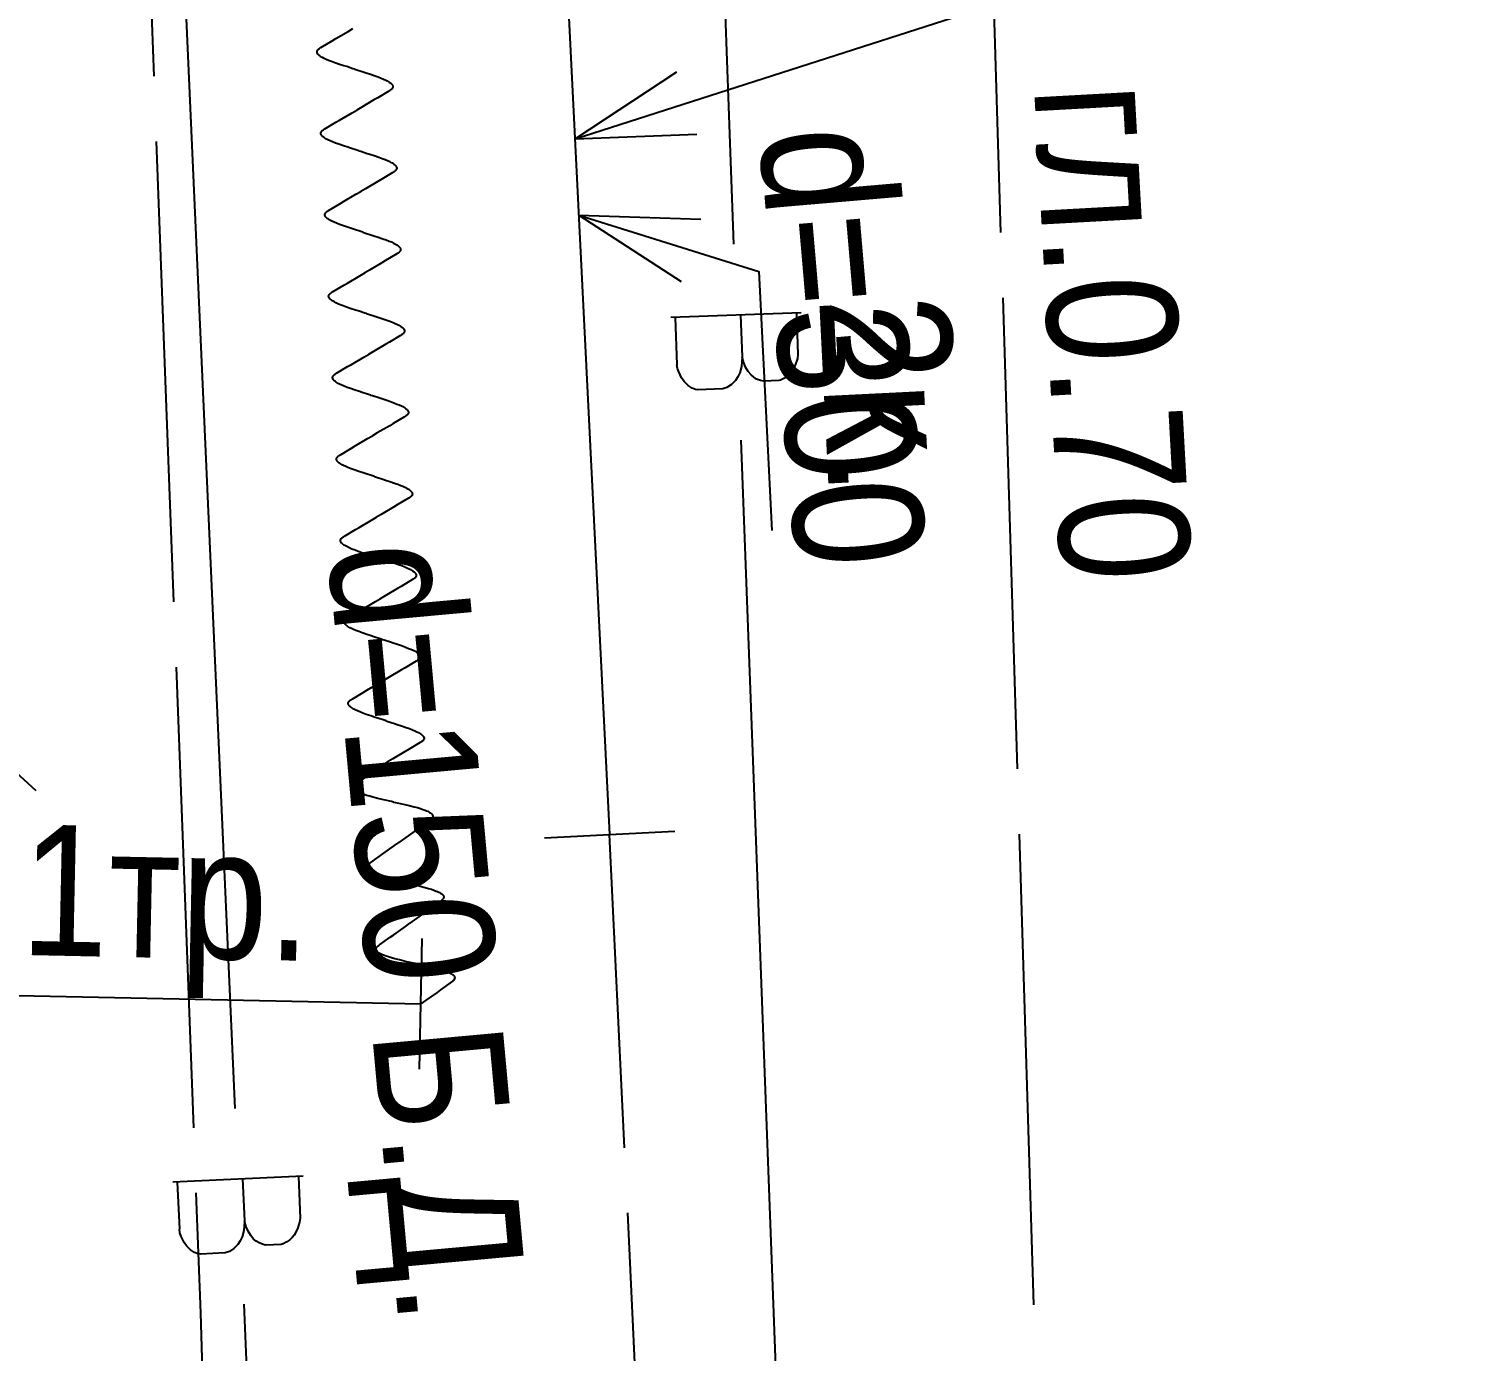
# Model space of a CAD drawing. Header units: metres. Extents: x -3947 to -3704, y 4976 to 6609.
# Drawn here: x -3891.95 to -3881.02, y 6360.59 to 6370.71 of the extents above; entities that cross this region are included whole.
import ezdxf
from ezdxf.enums import TextEntityAlignment as Align

# ---------------------------------------------------------------- set-up
doc = ezdxf.new("R2010")
doc.units = ezdxf.units.M
doc.header["$MEASUREMENT"] = 0
for name, color, linetype, lineweight in [('Водопровод', 7, 'Continuous', 25), ('Кабели', 7, 'Continuous', 25), ('Кабель защиты', 7, 'Continuous', 25), ('Кабель связи', 7, 'Continuous', 25), ('Кабель электрический', 7, 'Continuous', 25)]:
    doc.layers.add(name, color=color, linetype=linetype, lineweight=lineweight)
doc.styles.add('Style-RUSSIAN_1251', font='RUSSIAN_1251.shx')
doc.styles.add('Style-RUSSIAN_1251 I 0.00000', font='RUSSIAN_1251.shx')

msp = doc.modelspace()

# ---------------------------------------------------------------- linework, layer by layer
at = {"layer": 'Водопровод', "linetype": 'Continuous'}
for p, q in [((-3887.669, 6398.952), (-3886.555, 6369.061)), ((-3891.917, 6397.022), (-3890.372, 6362.448)), ((-3886.038, 6368.538), (-3887.035, 6368.501)), ((-3886.502, 6368.52), (-3886.49, 6368.199)), ((-3887.002, 6368.502), (-3886.989, 6368.14)), ((-3886.499, 6367.562), (-3885.386, 6337.67)), ((-3889.851, 6361.929), (-3890.847, 6361.884)), ((-3890.815, 6361.885), (-3890.798, 6361.524)), ((-3890.314, 6361.908), (-3890.3, 6361.587)), ((-3890.305, 6360.949), (-3888.759, 6326.375))]:
    msp.add_line(p, q, dxfattribs=at)
at = {"layer": 'Водопровод', "linetype": 'Continuous', "flags": 128}
for points in [[(-3886.075, 6368.536), (-3886.063, 6368.218), (-3886.067, 6368.188), (-3886.084, 6368.137), (-3886.11, 6368.089), (-3886.124, 6368.07), (-3886.142, 6368.052), (-3886.166, 6368.036), (-3886.196, 6368.022), (-3886.21, 6368.018), (-3886.326, 6368.014), (-3886.349, 6368.018), (-3886.379, 6368.03), (-3886.4, 6368.044), (-3886.421, 6368.061), (-3886.443, 6368.088), (-3886.463, 6368.122), (-3886.477, 6368.154), (-3886.49, 6368.199), (-3886.492, 6368.161), (-3886.495, 6368.127), (-3886.508, 6368.078), (-3886.523, 6368.047), (-3886.541, 6368.019), (-3886.572, 6367.988), (-3886.606, 6367.966), (-3886.638, 6367.955), (-3886.828, 6367.948), (-3886.847, 6367.951), (-3886.873, 6367.961), (-3886.904, 6367.981), (-3886.933, 6368.012), (-3886.953, 6368.039), (-3886.975, 6368.085), (-3886.985, 6368.112), (-3886.989, 6368.14)], [(-3889.887, 6361.927), (-3889.873, 6361.608), (-3889.877, 6361.578), (-3889.894, 6361.527), (-3889.919, 6361.479), (-3889.934, 6361.46), (-3889.951, 6361.442), (-3889.975, 6361.426), (-3890.004, 6361.412), (-3890.019, 6361.407), (-3890.135, 6361.402), (-3890.157, 6361.407), (-3890.188, 6361.419), (-3890.209, 6361.433), (-3890.23, 6361.448), (-3890.252, 6361.476), (-3890.272, 6361.51), (-3890.287, 6361.541), (-3890.3, 6361.587), (-3890.302, 6361.548), (-3890.304, 6361.514), (-3890.317, 6361.465), (-3890.332, 6361.435), (-3890.35, 6361.406), (-3890.38, 6361.375), (-3890.415, 6361.352), (-3890.446, 6361.342), (-3890.636, 6361.333), (-3890.655, 6361.336), (-3890.682, 6361.346), (-3890.712, 6361.365), (-3890.742, 6361.396), (-3890.762, 6361.423), (-3890.784, 6361.469), (-3890.795, 6361.496), (-3890.798, 6361.524)]]:
    msp.add_lwpolyline(points, dxfattribs=at)
at = {"layer": 'Кабели', "linetype": 'Continuous'}
for p, q in [((-3884.495, 6368.651), (-3884.385, 6365.048)), ((-3884.37, 6364.548), (-3884.259, 6360.945))]:
    msp.add_line(p, q, dxfattribs=at)
at = {"layer": 'Кабели', "linetype": 'Continuous', "flags": 128}
msp.add_lwpolyline([(-3884.623, 6372.754), (-3884.61, 6372.382), (-3884.511, 6369.151)], dxfattribs=at)
at = {"layer": 'Кабель защиты', "linetype": 'Continuous'}
msp.add_line((-3888.959, 6362.748), (-3888.939, 6363.748), dxfattribs=at)
at = {"layer": 'Кабель защиты', "linetype": 'Continuous', "flags": 128}
for points in [[(-3889.454, 6370.401), (-3889.469, 6370.405), (-3889.517, 6370.421), (-3889.539, 6370.427), (-3889.572, 6370.438), (-3889.608, 6370.451), (-3889.633, 6370.46), (-3889.656, 6370.469), (-3889.673, 6370.476), (-3889.69, 6370.484), (-3889.701, 6370.49), (-3889.709, 6370.494), (-3889.717, 6370.499), (-3889.72, 6370.501), (-3889.723, 6370.503), (-3889.728, 6370.507), (-3889.731, 6370.51), (-3889.734, 6370.512), (-3889.736, 6370.515), (-3889.738, 6370.517), (-3889.74, 6370.521), (-3889.742, 6370.523), (-3889.742, 6370.524), (-3889.743, 6370.526), (-3889.743, 6370.527), (-3889.744, 6370.529), (-3889.744, 6370.531), (-3889.744, 6370.533), (-3889.745, 6370.535), (-3889.744, 6370.535), (-3889.744, 6370.536), (-3889.744, 6370.538), (-3889.744, 6370.539), (-3889.744, 6370.54), (-3889.743, 6370.541), (-3889.742, 6370.543), (-3889.741, 6370.545), (-3889.741, 6370.546), (-3889.74, 6370.547), (-3889.739, 6370.548), (-3889.738, 6370.55), (-3889.737, 6370.551), (-3889.736, 6370.552), (-3889.734, 6370.554), (-3889.732, 6370.556), (-3889.729, 6370.558), (-3889.725, 6370.56), (-3889.722, 6370.563), (-3889.715, 6370.567), (-3889.629, 6370.618), (-3889.601, 6370.635), (-3889.506, 6370.69), (-3889.469, 6370.712)], [(-3889.454, 6370.401), (-3889.44, 6370.396), (-3889.391, 6370.381), (-3889.369, 6370.374), (-3889.336, 6370.363), (-3889.3, 6370.351), (-3889.276, 6370.342), (-3889.252, 6370.332), (-3889.235, 6370.325), (-3889.218, 6370.317), (-3889.207, 6370.312), (-3889.199, 6370.307), (-3889.191, 6370.302), (-3889.188, 6370.3), (-3889.185, 6370.298), (-3889.18, 6370.294), (-3889.177, 6370.291), (-3889.175, 6370.289), (-3889.172, 6370.286), (-3889.17, 6370.284), (-3889.168, 6370.281), (-3889.167, 6370.278), (-3889.166, 6370.277), (-3889.165, 6370.275), (-3889.165, 6370.274), (-3889.164, 6370.273), (-3889.164, 6370.271), (-3889.164, 6370.269), (-3889.164, 6370.267), (-3889.164, 6370.266), (-3889.164, 6370.265), (-3889.164, 6370.264), (-3889.164, 6370.263), (-3889.165, 6370.261), (-3889.165, 6370.26), (-3889.166, 6370.258), (-3889.167, 6370.256), (-3889.168, 6370.255), (-3889.168, 6370.254), (-3889.169, 6370.253), (-3889.17, 6370.252), (-3889.171, 6370.25), (-3889.172, 6370.249), (-3889.175, 6370.247), (-3889.176, 6370.246), (-3889.179, 6370.243), (-3889.183, 6370.241), (-3889.187, 6370.239), (-3889.194, 6370.234), (-3889.279, 6370.183), (-3889.308, 6370.167), (-3889.402, 6370.111), (-3889.439, 6370.089)], [(-3889.424, 6369.777), (-3889.439, 6369.782), (-3889.488, 6369.797), (-3889.509, 6369.804), (-3889.542, 6369.815), (-3889.578, 6369.827), (-3889.603, 6369.836), (-3889.626, 6369.846), (-3889.643, 6369.853), (-3889.661, 6369.861), (-3889.671, 6369.866), (-3889.679, 6369.871), (-3889.687, 6369.876), (-3889.69, 6369.878), (-3889.693, 6369.88), (-3889.698, 6369.884), (-3889.701, 6369.887), (-3889.704, 6369.889), (-3889.706, 6369.892), (-3889.708, 6369.894), (-3889.71, 6369.897), (-3889.712, 6369.9), (-3889.712, 6369.901), (-3889.713, 6369.902), (-3889.714, 6369.904), (-3889.714, 6369.905), (-3889.714, 6369.907), (-3889.715, 6369.909), (-3889.715, 6369.911), (-3889.715, 6369.912), (-3889.715, 6369.913), (-3889.714, 6369.914), (-3889.714, 6369.915), (-3889.714, 6369.917), (-3889.713, 6369.918), (-3889.713, 6369.92), (-3889.712, 6369.921), (-3889.711, 6369.923), (-3889.71, 6369.924), (-3889.709, 6369.925), (-3889.708, 6369.926), (-3889.707, 6369.928), (-3889.706, 6369.929), (-3889.704, 6369.931), (-3889.702, 6369.932), (-3889.699, 6369.935), (-3889.695, 6369.937), (-3889.692, 6369.939), (-3889.685, 6369.944), (-3889.599, 6369.995), (-3889.571, 6370.011), (-3889.476, 6370.067), (-3889.439, 6370.089)], [(-3889.424, 6369.777), (-3889.41, 6369.773), (-3889.361, 6369.757), (-3889.339, 6369.75), (-3889.306, 6369.74), (-3889.27, 6369.727), (-3889.246, 6369.718), (-3889.222, 6369.709), (-3889.205, 6369.702), (-3889.188, 6369.694), (-3889.178, 6369.688), (-3889.169, 6369.684), (-3889.162, 6369.679), (-3889.159, 6369.677), (-3889.155, 6369.675), (-3889.15, 6369.671), (-3889.147, 6369.668), (-3889.145, 6369.666), (-3889.142, 6369.663), (-3889.14, 6369.66), (-3889.138, 6369.657), (-3889.137, 6369.655), (-3889.136, 6369.654), (-3889.135, 6369.652), (-3889.135, 6369.651), (-3889.134, 6369.649), (-3889.134, 6369.647), (-3889.134, 6369.645), (-3889.134, 6369.643), (-3889.134, 6369.643), (-3889.134, 6369.641), (-3889.134, 6369.64), (-3889.134, 6369.639), (-3889.135, 6369.638), (-3889.135, 6369.637), (-3889.136, 6369.635), (-3889.137, 6369.633), (-3889.138, 6369.632), (-3889.138, 6369.631), (-3889.139, 6369.63), (-3889.14, 6369.628), (-3889.141, 6369.627), (-3889.142, 6369.626), (-3889.145, 6369.624), (-3889.147, 6369.622), (-3889.149, 6369.62), (-3889.153, 6369.617), (-3889.157, 6369.615), (-3889.164, 6369.611), (-3889.249, 6369.56), (-3889.278, 6369.543), (-3889.372, 6369.487), (-3889.409, 6369.466)], [(-3889.394, 6369.154), (-3889.409, 6369.159), (-3889.458, 6369.174), (-3889.48, 6369.181), (-3889.512, 6369.192), (-3889.548, 6369.204), (-3889.573, 6369.213), (-3889.596, 6369.222), (-3889.614, 6369.23), (-3889.631, 6369.238), (-3889.641, 6369.243), (-3889.65, 6369.248), (-3889.657, 6369.253), (-3889.66, 6369.255), (-3889.663, 6369.257), (-3889.668, 6369.261), (-3889.671, 6369.264), (-3889.674, 6369.266), (-3889.676, 6369.268), (-3889.678, 6369.271), (-3889.681, 6369.274), (-3889.682, 6369.276), (-3889.683, 6369.278), (-3889.683, 6369.279), (-3889.684, 6369.281), (-3889.684, 6369.282), (-3889.685, 6369.284), (-3889.685, 6369.286), (-3889.685, 6369.288), (-3889.685, 6369.289), (-3889.685, 6369.29), (-3889.684, 6369.291), (-3889.684, 6369.292), (-3889.684, 6369.293), (-3889.683, 6369.295), (-3889.683, 6369.296), (-3889.682, 6369.298), (-3889.681, 6369.3), (-3889.68, 6369.3), (-3889.679, 6369.302), (-3889.678, 6369.303), (-3889.677, 6369.304), (-3889.676, 6369.305), (-3889.674, 6369.308), (-3889.672, 6369.309), (-3889.669, 6369.311), (-3889.666, 6369.314), (-3889.662, 6369.316), (-3889.655, 6369.32), (-3889.569, 6369.372), (-3889.541, 6369.388), (-3889.446, 6369.444), (-3889.409, 6369.466)], [(-3889.394, 6369.154), (-3889.38, 6369.15), (-3889.331, 6369.134), (-3889.309, 6369.127), (-3889.276, 6369.116), (-3889.24, 6369.104), (-3889.216, 6369.095), (-3889.192, 6369.086), (-3889.175, 6369.079), (-3889.158, 6369.07), (-3889.148, 6369.065), (-3889.139, 6369.06), (-3889.132, 6369.056), (-3889.129, 6369.054), (-3889.126, 6369.051), (-3889.12, 6369.047), (-3889.117, 6369.044), (-3889.115, 6369.042), (-3889.113, 6369.04), (-3889.11, 6369.037), (-3889.108, 6369.034), (-3889.107, 6369.032), (-3889.106, 6369.03), (-3889.106, 6369.029), (-3889.105, 6369.027), (-3889.105, 6369.026), (-3889.104, 6369.024), (-3889.104, 6369.022), (-3889.104, 6369.02), (-3889.104, 6369.019), (-3889.104, 6369.018), (-3889.104, 6369.017), (-3889.105, 6369.016), (-3889.105, 6369.015), (-3889.105, 6369.013), (-3889.106, 6369.012), (-3889.107, 6369.01), (-3889.108, 6369.009), (-3889.109, 6369.008), (-3889.109, 6369.006), (-3889.111, 6369.005), (-3889.112, 6369.004), (-3889.113, 6369.003), (-3889.115, 6369.001), (-3889.117, 6368.999), (-3889.119, 6368.997), (-3889.123, 6368.994), (-3889.127, 6368.992), (-3889.134, 6368.988), (-3889.219, 6368.937), (-3889.248, 6368.92), (-3889.342, 6368.864), (-3889.379, 6368.842)], [(-3889.365, 6368.531), (-3889.379, 6368.535), (-3889.428, 6368.551), (-3889.45, 6368.558), (-3889.482, 6368.568), (-3889.519, 6368.581), (-3889.543, 6368.59), (-3889.567, 6368.599), (-3889.584, 6368.606), (-3889.601, 6368.614), (-3889.611, 6368.62), (-3889.62, 6368.625), (-3889.627, 6368.629), (-3889.63, 6368.631), (-3889.633, 6368.633), (-3889.638, 6368.638), (-3889.642, 6368.64), (-3889.644, 6368.643), (-3889.646, 6368.645), (-3889.648, 6368.648), (-3889.651, 6368.651), (-3889.652, 6368.653), (-3889.653, 6368.654), (-3889.653, 6368.656), (-3889.654, 6368.658), (-3889.654, 6368.659), (-3889.655, 6368.661), (-3889.655, 6368.663), (-3889.655, 6368.665), (-3889.655, 6368.665), (-3889.655, 6368.667), (-3889.655, 6368.668), (-3889.654, 6368.669), (-3889.654, 6368.67), (-3889.653, 6368.671), (-3889.653, 6368.673), (-3889.652, 6368.675), (-3889.651, 6368.676), (-3889.65, 6368.677), (-3889.649, 6368.678), (-3889.648, 6368.68), (-3889.647, 6368.681), (-3889.646, 6368.682), (-3889.644, 6368.684), (-3889.642, 6368.686), (-3889.639, 6368.688), (-3889.636, 6368.691), (-3889.632, 6368.693), (-3889.625, 6368.697), (-3889.54, 6368.748), (-3889.511, 6368.765), (-3889.416, 6368.821), (-3889.379, 6368.842)], [(-3889.365, 6368.531), (-3889.35, 6368.526), (-3889.301, 6368.511), (-3889.279, 6368.504), (-3889.247, 6368.493), (-3889.21, 6368.481), (-3889.186, 6368.472), (-3889.162, 6368.463), (-3889.145, 6368.455), (-3889.128, 6368.447), (-3889.118, 6368.442), (-3889.109, 6368.437), (-3889.102, 6368.432), (-3889.099, 6368.43), (-3889.096, 6368.428), (-3889.091, 6368.424), (-3889.087, 6368.421), (-3889.085, 6368.419), (-3889.083, 6368.416), (-3889.081, 6368.414), (-3889.078, 6368.411), (-3889.077, 6368.409), (-3889.076, 6368.407), (-3889.076, 6368.406), (-3889.075, 6368.404), (-3889.075, 6368.403), (-3889.074, 6368.401), (-3889.074, 6368.399), (-3889.074, 6368.397), (-3889.074, 6368.396), (-3889.074, 6368.395), (-3889.074, 6368.394), (-3889.075, 6368.393), (-3889.075, 6368.392), (-3889.076, 6368.39), (-3889.076, 6368.389), (-3889.077, 6368.387), (-3889.078, 6368.385), (-3889.079, 6368.384), (-3889.08, 6368.383), (-3889.081, 6368.382), (-3889.082, 6368.381), (-3889.083, 6368.38), (-3889.085, 6368.377), (-3889.087, 6368.376), (-3889.09, 6368.374), (-3889.093, 6368.371), (-3889.097, 6368.369), (-3889.104, 6368.364), (-3889.189, 6368.313), (-3889.218, 6368.297), (-3889.313, 6368.241), (-3889.35, 6368.219)], [(-3889.335, 6367.907), (-3889.349, 6367.912), (-3889.398, 6367.927), (-3889.42, 6367.934), (-3889.453, 6367.945), (-3889.489, 6367.957), (-3889.513, 6367.966), (-3889.537, 6367.976), (-3889.554, 6367.983), (-3889.571, 6367.991), (-3889.581, 6367.996), (-3889.59, 6368.001), (-3889.597, 6368.006), (-3889.6, 6368.008), (-3889.603, 6368.01), (-3889.609, 6368.014), (-3889.612, 6368.017), (-3889.614, 6368.019), (-3889.616, 6368.022), (-3889.619, 6368.024), (-3889.621, 6368.028), (-3889.622, 6368.03), (-3889.623, 6368.031), (-3889.623, 6368.033), (-3889.624, 6368.034), (-3889.624, 6368.036), (-3889.625, 6368.038), (-3889.625, 6368.039), (-3889.625, 6368.041), (-3889.625, 6368.042), (-3889.625, 6368.043), (-3889.625, 6368.044), (-3889.624, 6368.046), (-3889.624, 6368.047), (-3889.624, 6368.048), (-3889.623, 6368.05), (-3889.622, 6368.052), (-3889.621, 6368.053), (-3889.62, 6368.054), (-3889.62, 6368.055), (-3889.618, 6368.057), (-3889.617, 6368.058), (-3889.616, 6368.059), (-3889.614, 6368.061), (-3889.612, 6368.062), (-3889.61, 6368.065), (-3889.606, 6368.067), (-3889.602, 6368.07), (-3889.595, 6368.074), (-3889.51, 6368.125), (-3889.481, 6368.142), (-3889.387, 6368.197), (-3889.35, 6368.219)], [(-3889.335, 6367.907), (-3889.32, 6367.903), (-3889.271, 6367.888), (-3889.249, 6367.881), (-3889.217, 6367.87), (-3889.181, 6367.857), (-3889.156, 6367.849), (-3889.133, 6367.839), (-3889.115, 6367.832), (-3889.098, 6367.824), (-3889.088, 6367.819), (-3889.079, 6367.814), (-3889.072, 6367.809), (-3889.069, 6367.807), (-3889.066, 6367.805), (-3889.061, 6367.801), (-3889.058, 6367.798), (-3889.055, 6367.796), (-3889.053, 6367.793), (-3889.051, 6367.791), (-3889.048, 6367.787), (-3889.047, 6367.785), (-3889.046, 6367.784), (-3889.046, 6367.782), (-3889.045, 6367.781), (-3889.045, 6367.779), (-3889.044, 6367.777), (-3889.044, 6367.776), (-3889.044, 6367.774), (-3889.044, 6367.773), (-3889.044, 6367.772), (-3889.045, 6367.771), (-3889.045, 6367.769), (-3889.045, 6367.768), (-3889.046, 6367.767), (-3889.046, 6367.765), (-3889.047, 6367.763), (-3889.048, 6367.762), (-3889.049, 6367.761), (-3889.05, 6367.76), (-3889.051, 6367.758), (-3889.052, 6367.757), (-3889.053, 6367.756), (-3889.055, 6367.754), (-3889.057, 6367.753), (-3889.06, 6367.75), (-3889.063, 6367.748), (-3889.067, 6367.745), (-3889.074, 6367.741), (-3889.16, 6367.69), (-3889.188, 6367.673), (-3889.283, 6367.618), (-3889.32, 6367.596)], [(-3889.305, 6367.284), (-3889.319, 6367.289), (-3889.368, 6367.304), (-3889.39, 6367.311), (-3889.423, 6367.322), (-3889.459, 6367.334), (-3889.483, 6367.343), (-3889.507, 6367.352), (-3889.524, 6367.36), (-3889.541, 6367.368), (-3889.551, 6367.373), (-3889.56, 6367.378), (-3889.567, 6367.383), (-3889.57, 6367.385), (-3889.574, 6367.387), (-3889.579, 6367.391), (-3889.582, 6367.394), (-3889.584, 6367.396), (-3889.587, 6367.399), (-3889.589, 6367.401), (-3889.591, 6367.404), (-3889.592, 6367.406), (-3889.593, 6367.408), (-3889.594, 6367.409), (-3889.594, 6367.411), (-3889.595, 6367.412), (-3889.595, 6367.414), (-3889.595, 6367.416), (-3889.595, 6367.418), (-3889.595, 6367.419), (-3889.595, 6367.42), (-3889.595, 6367.421), (-3889.595, 6367.422), (-3889.594, 6367.423), (-3889.594, 6367.425), (-3889.593, 6367.426), (-3889.592, 6367.428), (-3889.591, 6367.43), (-3889.591, 6367.431), (-3889.59, 6367.432), (-3889.589, 6367.433), (-3889.588, 6367.434), (-3889.587, 6367.435), (-3889.584, 6367.438), (-3889.582, 6367.439), (-3889.58, 6367.441), (-3889.576, 6367.444), (-3889.572, 6367.446), (-3889.565, 6367.451), (-3889.48, 6367.502), (-3889.451, 6367.518), (-3889.357, 6367.574), (-3889.32, 6367.596)], [(-3889.305, 6367.284), (-3889.29, 6367.28), (-3889.241, 6367.264), (-3889.22, 6367.257), (-3889.187, 6367.247), (-3889.151, 6367.234), (-3889.126, 6367.225), (-3889.103, 6367.216), (-3889.086, 6367.209), (-3889.068, 6367.201), (-3889.058, 6367.195), (-3889.05, 6367.19), (-3889.042, 6367.186), (-3889.039, 6367.184), (-3889.036, 6367.181), (-3889.031, 6367.177), (-3889.028, 6367.175), (-3889.025, 6367.172), (-3889.023, 6367.17), (-3889.021, 6367.167), (-3889.019, 6367.164), (-3889.017, 6367.162), (-3889.017, 6367.161), (-3889.016, 6367.159), (-3889.015, 6367.157), (-3889.015, 6367.156), (-3889.015, 6367.154), (-3889.014, 6367.152), (-3889.014, 6367.15), (-3889.014, 6367.15), (-3889.014, 6367.148), (-3889.015, 6367.147), (-3889.015, 6367.146), (-3889.015, 6367.145), (-3889.016, 6367.143), (-3889.016, 6367.142), (-3889.017, 6367.14), (-3889.018, 6367.139), (-3889.019, 6367.138), (-3889.02, 6367.137), (-3889.021, 6367.135), (-3889.022, 6367.134), (-3889.023, 6367.133), (-3889.025, 6367.131), (-3889.027, 6367.129), (-3889.03, 6367.127), (-3889.034, 6367.124), (-3889.037, 6367.122), (-3889.044, 6367.118), (-3889.13, 6367.067), (-3889.158, 6367.05), (-3889.253, 6366.994), (-3889.29, 6366.973)], [(-3889.275, 6366.661), (-3889.289, 6366.665), (-3889.338, 6366.681), (-3889.36, 6366.688), (-3889.393, 6366.698), (-3889.429, 6366.711), (-3889.453, 6366.72), (-3889.477, 6366.729), (-3889.494, 6366.736), (-3889.511, 6366.745), (-3889.522, 6366.75), (-3889.53, 6366.755), (-3889.538, 6366.759), (-3889.541, 6366.761), (-3889.544, 6366.764), (-3889.549, 6366.768), (-3889.552, 6366.771), (-3889.554, 6366.773), (-3889.557, 6366.775), (-3889.559, 6366.778), (-3889.561, 6366.781), (-3889.562, 6366.783), (-3889.563, 6366.785), (-3889.564, 6366.786), (-3889.564, 6366.788), (-3889.565, 6366.789), (-3889.565, 6366.791), (-3889.565, 6366.793), (-3889.565, 6366.795), (-3889.565, 6366.796), (-3889.565, 6366.797), (-3889.565, 6366.798), (-3889.565, 6366.799), (-3889.564, 6366.8), (-3889.564, 6366.802), (-3889.563, 6366.803), (-3889.562, 6366.805), (-3889.561, 6366.806), (-3889.561, 6366.807), (-3889.56, 6366.809), (-3889.559, 6366.81), (-3889.558, 6366.811), (-3889.557, 6366.812), (-3889.554, 6366.814), (-3889.553, 6366.816), (-3889.55, 6366.818), (-3889.546, 6366.821), (-3889.542, 6366.823), (-3889.535, 6366.827), (-3889.45, 6366.878), (-3889.421, 6366.895), (-3889.327, 6366.951), (-3889.29, 6366.973)], [(-3889.275, 6366.661), (-3889.26, 6366.656), (-3889.212, 6366.641), (-3889.19, 6366.634), (-3889.157, 6366.623), (-3889.121, 6366.611), (-3889.096, 6366.602), (-3889.073, 6366.593), (-3889.056, 6366.585), (-3889.039, 6366.577), (-3889.028, 6366.572), (-3889.02, 6366.567), (-3889.012, 6366.562), (-3889.009, 6366.56), (-3889.006, 6366.558), (-3889.001, 6366.554), (-3888.998, 6366.551), (-3888.995, 6366.549), (-3888.993, 6366.547), (-3888.991, 6366.544), (-3888.989, 6366.541), (-3888.987, 6366.539), (-3888.987, 6366.537), (-3888.986, 6366.536), (-3888.986, 6366.534), (-3888.985, 6366.533), (-3888.985, 6366.531), (-3888.985, 6366.529), (-3888.984, 6366.527), (-3888.985, 6366.526), (-3888.985, 6366.525), (-3888.985, 6366.524), (-3888.985, 6366.523), (-3888.985, 6366.522), (-3888.986, 6366.52), (-3888.987, 6366.519), (-3888.988, 6366.517), (-3888.988, 6366.515), (-3888.989, 6366.515), (-3888.99, 6366.513), (-3888.991, 6366.512), (-3888.992, 6366.511), (-3888.993, 6366.51), (-3888.995, 6366.507), (-3888.997, 6366.506), (-3889, 6366.504), (-3889.004, 6366.501), (-3889.007, 6366.499), (-3889.014, 6366.495), (-3889.1, 6366.443), (-3889.128, 6366.427), (-3889.223, 6366.371), (-3889.26, 6366.349)], [(-3889.245, 6366.038), (-3889.26, 6366.042), (-3889.308, 6366.058), (-3889.33, 6366.064), (-3889.363, 6366.075), (-3889.399, 6366.088), (-3889.424, 6366.097), (-3889.447, 6366.106), (-3889.464, 6366.113), (-3889.481, 6366.121), (-3889.492, 6366.127), (-3889.5, 6366.131), (-3889.508, 6366.136), (-3889.511, 6366.138), (-3889.514, 6366.14), (-3889.519, 6366.144), (-3889.522, 6366.147), (-3889.524, 6366.149), (-3889.527, 6366.152), (-3889.529, 6366.154), (-3889.531, 6366.158), (-3889.532, 6366.16), (-3889.533, 6366.161), (-3889.534, 6366.163), (-3889.534, 6366.164), (-3889.535, 6366.166), (-3889.535, 6366.168), (-3889.535, 6366.17), (-3889.535, 6366.172), (-3889.535, 6366.172), (-3889.535, 6366.173), (-3889.535, 6366.175), (-3889.535, 6366.176), (-3889.535, 6366.177), (-3889.534, 6366.178), (-3889.533, 6366.18), (-3889.532, 6366.182), (-3889.532, 6366.183), (-3889.531, 6366.184), (-3889.53, 6366.185), (-3889.529, 6366.187), (-3889.528, 6366.188), (-3889.527, 6366.189), (-3889.524, 6366.191), (-3889.523, 6366.193), (-3889.52, 6366.195), (-3889.516, 6366.197), (-3889.513, 6366.2), (-3889.506, 6366.204), (-3889.42, 6366.255), (-3889.392, 6366.272), (-3889.297, 6366.327), (-3889.26, 6366.349)], [(-3889.245, 6366.038), (-3889.231, 6366.033), (-3889.182, 6366.018), (-3889.16, 6366.011), (-3889.127, 6366), (-3889.091, 6365.988), (-3889.067, 6365.979), (-3889.043, 6365.969), (-3889.026, 6365.962), (-3889.009, 6365.954), (-3888.998, 6365.949), (-3888.99, 6365.944), (-3888.982, 6365.939), (-3888.979, 6365.937), (-3888.976, 6365.935), (-3888.971, 6365.931), (-3888.968, 6365.928), (-3888.966, 6365.926), (-3888.963, 6365.923), (-3888.961, 6365.921), (-3888.959, 6365.918), (-3888.958, 6365.915), (-3888.957, 6365.914), (-3888.956, 6365.912), (-3888.956, 6365.911), (-3888.955, 6365.91), (-3888.955, 6365.908), (-3888.955, 6365.906), (-3888.955, 6365.904), (-3888.955, 6365.903), (-3888.955, 6365.902), (-3888.955, 6365.901), (-3888.955, 6365.9), (-3888.956, 6365.898), (-3888.956, 6365.897), (-3888.957, 6365.895), (-3888.958, 6365.893), (-3888.959, 6365.892), (-3888.959, 6365.891), (-3888.96, 6365.89), (-3888.961, 6365.889), (-3888.962, 6365.887), (-3888.963, 6365.886), (-3888.966, 6365.884), (-3888.967, 6365.883), (-3888.97, 6365.88), (-3888.974, 6365.878), (-3888.977, 6365.876), (-3888.985, 6365.871), (-3889.07, 6365.82), (-3889.098, 6365.804), (-3889.193, 6365.748), (-3889.23, 6365.726)], [(-3889.215, 6365.414), (-3889.23, 6365.419), (-3889.279, 6365.434), (-3889.3, 6365.441), (-3889.333, 6365.452), (-3889.369, 6365.464), (-3889.394, 6365.473), (-3889.417, 6365.483), (-3889.434, 6365.49), (-3889.451, 6365.498), (-3889.462, 6365.503), (-3889.47, 6365.508), (-3889.478, 6365.513), (-3889.481, 6365.515), (-3889.484, 6365.517), (-3889.489, 6365.521), (-3889.492, 6365.524), (-3889.495, 6365.526), (-3889.497, 6365.529), (-3889.499, 6365.531), (-3889.501, 6365.534), (-3889.503, 6365.537), (-3889.503, 6365.538), (-3889.504, 6365.539), (-3889.505, 6365.541), (-3889.505, 6365.542), (-3889.505, 6365.544), (-3889.506, 6365.546), (-3889.506, 6365.548), (-3889.506, 6365.549), (-3889.505, 6365.55), (-3889.505, 6365.551), (-3889.505, 6365.552), (-3889.505, 6365.554), (-3889.504, 6365.555), (-3889.503, 6365.557), (-3889.502, 6365.559), (-3889.502, 6365.56), (-3889.501, 6365.561), (-3889.5, 6365.562), (-3889.499, 6365.563), (-3889.498, 6365.565), (-3889.497, 6365.566), (-3889.495, 6365.568), (-3889.493, 6365.569), (-3889.49, 6365.572), (-3889.486, 6365.574), (-3889.483, 6365.576), (-3889.476, 6365.581), (-3889.39, 6365.632), (-3889.362, 6365.648), (-3889.267, 6365.704), (-3889.23, 6365.726)], [(-3889.215, 6365.414), (-3889.201, 6365.41), (-3889.152, 6365.394), (-3889.13, 6365.387), (-3889.097, 6365.377), (-3889.061, 6365.364), (-3889.037, 6365.355), (-3889.013, 6365.346), (-3888.996, 6365.339), (-3888.979, 6365.331), (-3888.968, 6365.325), (-3888.96, 6365.321), (-3888.953, 6365.316), (-3888.949, 6365.314), (-3888.946, 6365.312), (-3888.941, 6365.308), (-3888.938, 6365.305), (-3888.936, 6365.303), (-3888.933, 6365.3), (-3888.931, 6365.297), (-3888.929, 6365.294), (-3888.928, 6365.292), (-3888.927, 6365.291), (-3888.926, 6365.289), (-3888.926, 6365.288), (-3888.925, 6365.286), (-3888.925, 6365.284), (-3888.925, 6365.282), (-3888.925, 6365.28), (-3888.925, 6365.28), (-3888.925, 6365.278), (-3888.925, 6365.277), (-3888.925, 6365.276), (-3888.926, 6365.275), (-3888.926, 6365.274), (-3888.927, 6365.272), (-3888.928, 6365.27), (-3888.929, 6365.269), (-3888.929, 6365.268), (-3888.93, 6365.267), (-3888.931, 6365.265), (-3888.932, 6365.264), (-3888.933, 6365.263), (-3888.936, 6365.261), (-3888.937, 6365.259), (-3888.94, 6365.257), (-3888.944, 6365.255), (-3888.948, 6365.252), (-3888.955, 6365.248), (-3889.04, 6365.197), (-3889.069, 6365.18), (-3889.163, 6365.124), (-3889.2, 6365.103)], [(-3889.159, 6364.793), (-3889.173, 6364.797), (-3889.223, 6364.808), (-3889.246, 6364.813), (-3889.279, 6364.821), (-3889.316, 6364.83), (-3889.341, 6364.837), (-3889.366, 6364.844), (-3889.383, 6364.85), (-3889.401, 6364.856), (-3889.412, 6364.861), (-3889.421, 6364.865), (-3889.429, 6364.869), (-3889.432, 6364.871), (-3889.435, 6364.873), (-3889.441, 6364.876), (-3889.444, 6364.879), (-3889.447, 6364.881), (-3889.449, 6364.883), (-3889.452, 6364.885), (-3889.454, 6364.888), (-3889.455, 6364.89), (-3889.456, 6364.892), (-3889.457, 6364.893), (-3889.458, 6364.895), (-3889.458, 6364.896), (-3889.459, 6364.898), (-3889.459, 6364.9), (-3889.46, 6364.902), (-3889.46, 6364.902), (-3889.46, 6364.904), (-3889.459, 6364.905), (-3889.459, 6364.906), (-3889.459, 6364.907), (-3889.459, 6364.909), (-3889.458, 6364.91), (-3889.457, 6364.912), (-3889.457, 6364.914), (-3889.456, 6364.915), (-3889.455, 6364.916), (-3889.454, 6364.917), (-3889.453, 6364.919), (-3889.452, 6364.92), (-3889.45, 6364.922), (-3889.449, 6364.924), (-3889.446, 6364.926), (-3889.443, 6364.929), (-3889.439, 6364.932), (-3889.433, 6364.937), (-3889.352, 6364.995), (-3889.325, 6365.014), (-3889.235, 6365.078), (-3889.2, 6365.103)], [(-3889.159, 6364.793), (-3889.144, 6364.79), (-3889.094, 6364.779), (-3889.071, 6364.774), (-3889.038, 6364.766), (-3889.001, 6364.757), (-3888.976, 6364.75), (-3888.951, 6364.743), (-3888.934, 6364.737), (-3888.916, 6364.731), (-3888.905, 6364.726), (-3888.896, 6364.722), (-3888.888, 6364.718), (-3888.885, 6364.716), (-3888.882, 6364.714), (-3888.876, 6364.711), (-3888.873, 6364.708), (-3888.87, 6364.706), (-3888.868, 6364.704), (-3888.866, 6364.702), (-3888.863, 6364.699), (-3888.862, 6364.697), (-3888.861, 6364.695), (-3888.86, 6364.694), (-3888.859, 6364.692), (-3888.859, 6364.691), (-3888.858, 6364.689), (-3888.858, 6364.687), (-3888.858, 6364.685), (-3888.858, 6364.685), (-3888.858, 6364.683), (-3888.858, 6364.682), (-3888.858, 6364.681), (-3888.858, 6364.68), (-3888.858, 6364.678), (-3888.859, 6364.677), (-3888.86, 6364.675), (-3888.861, 6364.673), (-3888.861, 6364.672), (-3888.862, 6364.671), (-3888.863, 6364.67), (-3888.864, 6364.668), (-3888.865, 6364.667), (-3888.867, 6364.665), (-3888.868, 6364.663), (-3888.871, 6364.661), (-3888.875, 6364.658), (-3888.878, 6364.655), (-3888.885, 6364.65), (-3888.965, 6364.592), (-3888.992, 6364.573), (-3889.082, 6364.509), (-3889.117, 6364.484)], [(-3889.075, 6364.175), (-3889.09, 6364.178), (-3889.14, 6364.189), (-3889.162, 6364.195), (-3889.195, 6364.202), (-3889.233, 6364.212), (-3889.258, 6364.218), (-3889.282, 6364.226), (-3889.3, 6364.231), (-3889.317, 6364.238), (-3889.328, 6364.242), (-3889.337, 6364.246), (-3889.345, 6364.25), (-3889.348, 6364.252), (-3889.351, 6364.254), (-3889.357, 6364.258), (-3889.36, 6364.26), (-3889.363, 6364.262), (-3889.365, 6364.265), (-3889.368, 6364.267), (-3889.37, 6364.27), (-3889.372, 6364.272), (-3889.373, 6364.273), (-3889.373, 6364.275), (-3889.374, 6364.276), (-3889.375, 6364.278), (-3889.375, 6364.28), (-3889.376, 6364.281), (-3889.376, 6364.283), (-3889.376, 6364.284), (-3889.376, 6364.285), (-3889.376, 6364.286), (-3889.375, 6364.288), (-3889.375, 6364.289), (-3889.375, 6364.29), (-3889.374, 6364.292), (-3889.373, 6364.294), (-3889.373, 6364.295), (-3889.372, 6364.296), (-3889.371, 6364.298), (-3889.37, 6364.299), (-3889.37, 6364.3), (-3889.369, 6364.301), (-3889.366, 6364.304), (-3889.365, 6364.305), (-3889.362, 6364.308), (-3889.359, 6364.311), (-3889.355, 6364.313), (-3889.349, 6364.318), (-3889.268, 6364.377), (-3889.241, 6364.396), (-3889.152, 6364.459), (-3889.117, 6364.484)], [(-3889.075, 6364.175), (-3889.06, 6364.172), (-3889.01, 6364.161), (-3888.988, 6364.156), (-3888.954, 6364.148), (-3888.917, 6364.139), (-3888.892, 6364.132), (-3888.868, 6364.125), (-3888.85, 6364.119), (-3888.832, 6364.112), (-3888.821, 6364.108), (-3888.812, 6364.104), (-3888.805, 6364.1), (-3888.801, 6364.098), (-3888.798, 6364.096), (-3888.793, 6364.093), (-3888.789, 6364.09), (-3888.787, 6364.088), (-3888.784, 6364.086), (-3888.782, 6364.083), (-3888.779, 6364.08), (-3888.778, 6364.078), (-3888.777, 6364.077), (-3888.776, 6364.076), (-3888.776, 6364.074), (-3888.775, 6364.073), (-3888.774, 6364.071), (-3888.774, 6364.069), (-3888.774, 6364.067), (-3888.774, 6364.066), (-3888.774, 6364.065), (-3888.774, 6364.064), (-3888.774, 6364.063), (-3888.774, 6364.062), (-3888.775, 6364.06), (-3888.775, 6364.058), (-3888.776, 6364.056), (-3888.777, 6364.055), (-3888.777, 6364.054), (-3888.778, 6364.053), (-3888.779, 6364.051), (-3888.78, 6364.05), (-3888.781, 6364.049), (-3888.783, 6364.046), (-3888.785, 6364.045), (-3888.787, 6364.042), (-3888.791, 6364.039), (-3888.794, 6364.037), (-3888.801, 6364.032), (-3888.881, 6363.974), (-3888.908, 6363.955), (-3888.998, 6363.891), (-3889.033, 6363.866)], [(-3888.991, 6363.557), (-3889.006, 6363.56), (-3889.056, 6363.571), (-3889.078, 6363.576), (-3889.112, 6363.584), (-3889.149, 6363.593), (-3889.174, 6363.6), (-3889.198, 6363.607), (-3889.216, 6363.613), (-3889.234, 6363.62), (-3889.244, 6363.624), (-3889.253, 6363.628), (-3889.261, 6363.632), (-3889.264, 6363.634), (-3889.268, 6363.636), (-3889.273, 6363.639), (-3889.277, 6363.642), (-3889.279, 6363.644), (-3889.282, 6363.646), (-3889.284, 6363.649), (-3889.286, 6363.652), (-3889.288, 6363.654), (-3889.289, 6363.655), (-3889.29, 6363.656), (-3889.29, 6363.658), (-3889.291, 6363.659), (-3889.291, 6363.661), (-3889.292, 6363.663), (-3889.292, 6363.665), (-3889.292, 6363.666), (-3889.292, 6363.667), (-3889.292, 6363.668), (-3889.292, 6363.669), (-3889.291, 6363.67), (-3889.291, 6363.672), (-3889.291, 6363.674), (-3889.29, 6363.676), (-3889.289, 6363.677), (-3889.288, 6363.678), (-3889.288, 6363.679), (-3889.287, 6363.681), (-3889.286, 6363.682), (-3889.285, 6363.683), (-3889.283, 6363.685), (-3889.281, 6363.687), (-3889.278, 6363.69), (-3889.275, 6363.693), (-3889.272, 6363.695), (-3889.265, 6363.7), (-3889.184, 6363.758), (-3889.157, 6363.777), (-3889.068, 6363.841), (-3889.033, 6363.866)], [(-3888.991, 6363.557), (-3888.976, 6363.554), (-3888.926, 6363.542), (-3888.904, 6363.537), (-3888.87, 6363.53), (-3888.833, 6363.52), (-3888.808, 6363.514), (-3888.784, 6363.506), (-3888.766, 6363.501), (-3888.748, 6363.494), (-3888.738, 6363.49), (-3888.729, 6363.485), (-3888.721, 6363.481), (-3888.718, 6363.48), (-3888.714, 6363.478), (-3888.709, 6363.474), (-3888.705, 6363.472), (-3888.703, 6363.47), (-3888.7, 6363.467), (-3888.698, 6363.465), (-3888.695, 6363.462), (-3888.694, 6363.46), (-3888.693, 6363.459), (-3888.692, 6363.457), (-3888.692, 6363.456), (-3888.691, 6363.454), (-3888.691, 6363.452), (-3888.69, 6363.451), (-3888.69, 6363.449), (-3888.69, 6363.448), (-3888.69, 6363.447), (-3888.69, 6363.446), (-3888.69, 6363.444), (-3888.691, 6363.443), (-3888.691, 6363.442), (-3888.691, 6363.44), (-3888.692, 6363.438), (-3888.693, 6363.437), (-3888.693, 6363.436), (-3888.694, 6363.434), (-3888.695, 6363.433), (-3888.696, 6363.432), (-3888.697, 6363.431), (-3888.699, 6363.428), (-3888.701, 6363.427), (-3888.703, 6363.424), (-3888.707, 6363.421), (-3888.71, 6363.418), (-3888.717, 6363.414), (-3888.798, 6363.355), (-3888.825, 6363.336), (-3888.914, 6363.273), (-3888.949, 6363.248)], [(-3893.517, 6363.343), (-3888.949, 6363.248)]]:
    msp.add_lwpolyline(points, dxfattribs=at)
at = {"layer": 'Кабель связи', "linetype": 'Continuous'}
msp.add_line((-3892.45, 6365.387), (-3891.897, 6364.88), dxfattribs=at)
at = {"layer": 'Кабель электрический', "linetype": 'Continuous'}
for p, q in [((-3890.991, 6370.348), (-3891.124, 6373.872)), ((-3887.769, 6369.868), (-3886.989, 6370.381)), ((-3890.839, 6366.324), (-3890.972, 6369.848)), ((-3887.769, 6369.868), (-3886.836, 6369.905)), ((-3887.74, 6369.285), (-3886.956, 6368.777)), ((-3887.74, 6369.285), (-3886.806, 6369.254)), ((-3890.687, 6362.3), (-3890.82, 6365.824)), ((-3888.003, 6364.519), (-3887.005, 6364.569)), ((-3887.39, 6362.147), (-3887.504, 6364.544)), ((-3887.252, 6359.25), (-3887.366, 6361.648))]:
    msp.add_line(p, q, dxfattribs=at)
at = {"layer": 'Кабель электрический', "linetype": 'Continuous', "flags": 128}
for points in [[(-3887.892, 6372.335), (-3887.504, 6364.544)], [(-3887.769, 6369.868), (-3884.056, 6371.062), (-3881.022, 6371.062)], [(-3887.74, 6369.285), (-3886.361, 6368.852), (-3886.262, 6366.87)], [(-3890.557, 6358.276), (-3890.634, 6360.885), (-3890.668, 6361.801)]]:
    msp.add_lwpolyline(points, dxfattribs=at)

# ---------------------------------------------------------------- texts
at = {"layer": 'Водопровод', "linetype": 'Continuous', "style": 'Style-RUSSIAN_1251', "width": 0.899998}
for s, rotation, p in [('d=300', 274.9131, (-3886.361, 6369.922)), ('d=150 Б.Д.', 275.2337, (-3889.663, 6366.736))]:
    msp.add_text(s, height=1, rotation=rotation, dxfattribs=at).set_placement(p)
at = {"layer": 'Кабели', "linetype": 'Continuous', "style": 'Style-RUSSIAN_1251', "width": 0.9}
msp.add_text('гл.0.70', height=1, rotation=273.1499, dxfattribs=at).set_placement((-3884.256, 6370.269))
at = {"layer": 'Кабель защиты', "linetype": 'Continuous', "style": 'Style-RUSSIAN_1251 I 0.00000', "width": 0.9}
msp.add_text('1тр.', height=1, rotation=358.8086, dxfattribs=at).set_placement((-3892.019, 6363.623))
at = {"layer": 'Кабель электрический', "linetype": 'Continuous', "style": 'Style-RUSSIAN_1251', "width": 0.9}
msp.add_text('2к.', height=1, rotation=272.8485, dxfattribs=at).set_placement((-3884.902, 6368.699), align=Align.TOP_LEFT)

doc.saveas('drawing.dxf')
